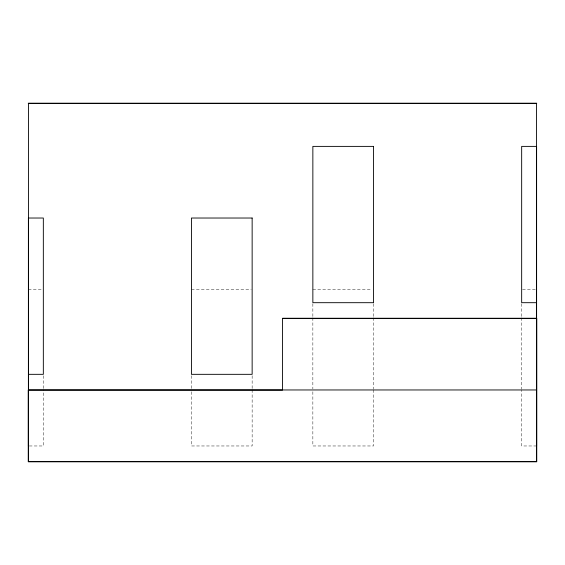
<?xml version="1.0" encoding="UTF-8"?>
<svg xmlns="http://www.w3.org/2000/svg" width="565" height="565" viewBox="0 0 565 565"><rect width="100%" height="100%" fill="white"/><g stroke="black" fill="none" stroke-linecap="round" stroke-linejoin="round"><path stroke-width="0.42" stroke-dasharray="2.83 2.12" d="M28.391 289.661L42.46 289.661M191.436 289.661L251.263 289.661M312.855 289.661L371.805 289.661M522.54 289.661L535.726 289.661M29.274 445.969L43.336 445.969L43.336 389.772M536.609 445.969L521.664 445.969L521.664 389.772M521.664 303.716L521.664 316.887M521.664 317.763L521.664 388.889M373.564 303.716L373.564 316.887M373.564 317.763L373.564 388.889M373.564 389.772L373.564 445.969L312.855 445.969L312.855 389.772M312.855 303.716L312.855 316.887M312.855 317.763L312.855 388.889M252.145 375.718L252.145 388.889M252.145 389.772L252.145 445.969L191.436 445.969L191.436 389.772M191.436 375.718L191.436 388.889M43.336 375.718L43.336 388.889"/><path stroke-width="0.85" d="M28.25 103.218L536.75 103.218M536.609 302.692L521.664 302.692L521.664 146.384L536.609 146.384L536.609 445.969M282.5 318.356L536.75 318.356L536.75 461.782L28.25 461.782L28.25 390.069L282.5 390.069L282.5 318.321L536.496 318.321M28.391 374.327L43.336 374.327L43.336 218.026L28.391 218.026L28.391 445.969M28.504 389.963L536.496 389.963M536.496 103.402L28.504 103.402L28.504 461.598L536.496 461.598L536.496 103.402M373.564 146.384L312.855 146.384L312.855 302.692L373.564 302.692L373.564 146.384M252.145 218.026L191.436 218.026L191.436 374.327L252.145 374.327L252.145 218.026"/></g></svg>
